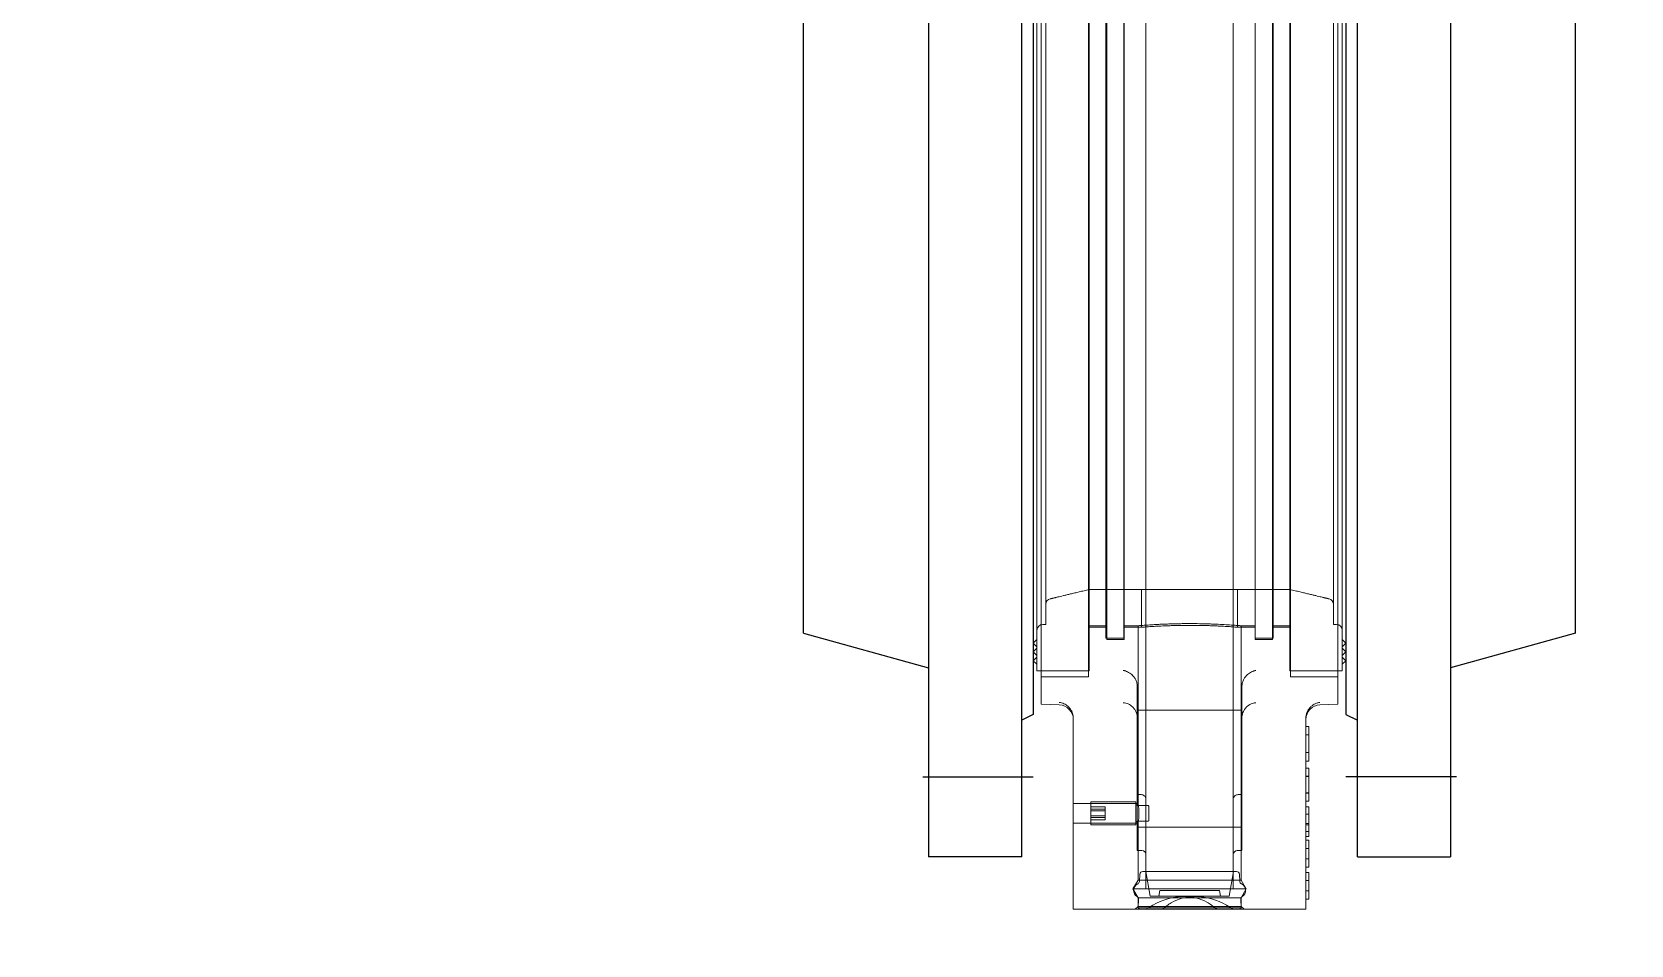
# Model space of a CAD drawing. Header units: metres. Extents: x -2077 to 53851, y -33309 to 16054.
# Drawn here: x 48863 to 49413, y -7868 to -7554 of the extents above; entities that cross this region are included whole.
import ezdxf

# ---------------------------------------------------------------- set-up
doc = ezdxf.new("R2010")
doc.units = ezdxf.units.M

# ---------------------------------------------------------------- blocks, each defined once
blk = doc.blocks.new('A$C6430760E')
at = {"color": 0, "linetype": 'Continuous', "lineweight": 0, "extrusion": (2.28848e-17, 1, 0)}
for p, q in [((-15, -216.54), (-15, 216.54)), ((15, 216.54), (15, -216.54)), ((-53.75, 0), (-53.75, -222.5)), ((-52.5, 0), (-52.5, -226)), ((-51, 0), (-51, -237.5)), ((-49.5, 0), (-49.5, -210)), ((-34.75, 0), (-34.75, -228)), ((-34.5, 0), (-34.5, -226)), ((-28.78, 0), (-28.78, -214.7)), ((-28.5, 0), (-28.5, -215.2)), ((-22.58, 0), (-22.58, -214.7)), ((-22.5, 0), (-22.5, -215.2)), ((22.5, 0), (22.5, -215.2)), ((22.58, 0), (22.58, -214.7)), ((28.5, 0), (28.5, -215.2)), ((28.78, 0), (28.78, -214.7)), ((34.5, 0), (34.5, -226)), ((34.75, 0), (34.75, -228)), ((49.5, 0), (49.5, -210)), ((51, 0), (51, -237.5)), ((52.5, 0), (52.5, -226)), ((53.75, 0), (53.75, -222.5)), ((-34.5, -198), (34.5, -198)), ((-16.5, -211), (-16.5, -198)), ((16.5, -211), (16.5, -198)), ((-50.5, -210), (-49.5, -210)), ((-34.75, -210.5), (-28.78, -210.5)), ((-34.5, -211), (-28.5, -211)), ((-22.58, -210.5), (-17.75, -210.5)), ((-22.5, -211), (-16.5, -211)), ((-17.75, -271.6), (-17.75, -210.5)), ((16.5, -211), (22.5, -211)), ((17.75, -297.97), (17.75, -210.5)), ((17.75, -210.5), (22.58, -210.5)), ((28.5, -211), (34.5, -211)), ((28.78, -210.5), (34.75, -210.5)), ((49.5, -210), (50.5, -210)), ((-52.5, -215.25), (-53.75, -216.5)), ((-53.75, -216.5), (-52.5, -217.75)), ((-52.5, -218.25), (-53.75, -219.5)), ((-53.75, -219.5), (-52.5, -220.75)), ((-28.78, -214.7), (-22.58, -214.7)), ((-28.5, -215.2), (-22.5, -215.2)), ((-15, -230.29), (-15, -216.54)), ((15, -216.54), (15, -230.29)), ((22.5, -215.2), (28.5, -215.2)), ((22.58, -214.7), (28.78, -214.7)), ((52.5, -215.25), (53.75, -216.5)), ((53.75, -216.5), (52.5, -217.75)), ((52.5, -218.25), (53.75, -219.5)), ((53.75, -219.5), (52.5, -220.75)), ((-52.5, -221.25), (-53.75, -222.5)), ((-53.75, -222.5), (-52.5, -223.75)), ((52.5, -221.25), (53.75, -222.5)), ((53.75, -222.5), (52.5, -223.75)), ((-52.5, -226), (-51, -226)), ((-51, -226), (-34.5, -226)), ((-51, -228), (-34.75, -228)), ((-15, -274.06), (-15, -230.29)), ((15, -230.29), (15, -274.06)), ((34.5, -226), (51, -226)), ((34.75, -228), (51, -228)), ((51, -226), (52.5, -226)), ((-18, -231.42), (-18, -264.81)), ((18, -231.42), (18, -264.81)), ((-51, -237.5), (-44.83, -237.72)), ((18, -239.55), (-18, -239.55)), ((51, -237.5), (44.83, -237.72)), ((-40, -308), (-40, -242.22)), ((40, -242.22), (40, -308)), ((41, -245.13), (40, -245.13)), ((41, -250.52), (41, -245.13)), ((41, -248), (40, -248)), ((41, -254.09), (40, -254.09)), ((41, -257.06), (40, -257.06)), ((41, -259.51), (40, -259.51)), ((41, -262.19), (40, -262.19)), ((41, -262.3), (40, -262.3)), ((41, -262.19), (41, -259.51)), ((41, -267.91), (41, -262.19)), ((-18, -264.81), (-18, -287.81)), ((-16.67, -268.56), (-18, -268.56)), ((18, -268.56), (16.67, -268.56)), ((18, -264.81), (18, -287.81)), ((41, -267.91), (40, -267.91)), ((41, -268.12), (40, -268.12)), ((41, -270.8), (41, -267.91)), ((-40, -271.6), (-17.75, -271.6)), ((-34, -271), (-18.5, -271)), ((-29, -272.71), (-34, -272.71)), ((-34, -273.58), (-34, -272.71)), ((-34, -272.71), (-34, -274.13)), ((-29, -273.58), (-34, -273.58)), ((-34, -275.87), (-34, -273.58)), ((-29, -274.13), (-34, -274.13)), ((-34, -274.13), (-34, -276.42)), ((-29, -273.58), (-29, -272.71)), ((-29, -272.71), (-29, -274.13)), ((-29, -275.87), (-29, -273.58)), ((-29, -274.13), (-29, -276.42)), ((-18, -272.25), (-14.5, -272.25)), ((-15, -296.81), (-15, -274.06)), ((15, -274.06), (15, -296.81)), ((41, -270.8), (40, -270.8)), ((41, -272.74), (40, -272.74)), ((41, -278.55), (41, -272.74)), ((-40, -278.4), (-17.75, -278.4)), ((-29, -275.87), (-34, -275.87)), ((-34, -277.29), (-34, -275.87)), ((-29, -276.42), (-34, -276.42)), ((-34, -276.42), (-34, -277.29)), ((-29, -277.29), (-34, -277.29)), ((-34, -279), (-18.5, -279)), ((-29, -277.29), (-29, -275.87)), ((-29, -276.42), (-29, -277.29)), ((-18, -277.75), (-14.5, -277.75)), ((18, -279.71), (-18, -279.71)), ((-17.75, -297.97), (-17.75, -278.4)), ((41, -275.28), (40, -275.28)), ((41, -278.55), (40, -278.55)), ((41, -278.9), (40, -278.9)), ((41, -281.19), (41, -278.55)), ((41, -281.19), (40, -281.19)), ((41, -282.95), (40, -282.95)), ((41, -284.25), (40, -284.25)), ((41, -282.95), (41, -281.19)), ((-16.4, -287.81), (-18, -287.81)), ((18, -287.81), (16.4, -287.81)), ((41, -287.1), (40, -287.1)), ((41, -290.63), (40, -290.63)), ((-17.13, -295.95), (-17.25, -298.39)), ((-16.13, -295), (-12.21, -295)), ((-13.6, -303.5), (-15.1, -295)), ((-15, -301.12), (-15, -296.81)), ((-12.21, -295), (16.13, -295)), ((13.6, -303.5), (15.1, -295)), ((15, -296.81), (15, -301.12)), ((17.13, -295.95), (17.25, -298.39)), ((41, -293.49), (40, -293.49)), ((41, -295.3), (40, -295.3)), ((-17.75, -297.97), (-19.5, -301)), ((-19.5, -301), (0, -301)), ((-17.75, -304.03), (-19.5, -301)), ((-17.75, -297.97), (0, -297.97)), ((-10.25, -301.5), (-10.6, -303.5)), ((-10.25, -301.5), (-7.76, -301.5)), ((-7.76, -301.5), (10.25, -301.5)), ((0, -297.97), (17.75, -297.97)), ((0, -301), (19.5, -301)), ((10.25, -301.5), (10.6, -303.5)), ((17.75, -297.97), (19.5, -301)), ((17.75, -304.03), (19.5, -301)), ((41, -298.15), (40, -298.15)), ((41, -301.67), (40, -301.67)), ((-17.75, -307), (-18.75, -308)), ((-17.75, -304.03), (0, -304.03)), ((-17.75, -307), (-17.75, -304.03)), ((-17.75, -307), (0, -307)), ((-17.58, -304.54), (-17.73, -307.55)), ((-17.73, -307.55), (-13.43, -307.55)), ((-17.25, -308), (-17.73, -307.55)), ((-13.6, -303.5), (-10.3, -303.5)), ((-13.43, -307.55), (17.73, -307.55)), ((-10.3, -303.5), (13.6, -303.5)), ((0, -304.03), (17.75, -304.03)), ((0, -307), (17.75, -307)), ((17.25, -308), (17.73, -307.55)), ((17.58, -304.54), (17.73, -307.55)), ((17.75, -307), (17.75, -304.03)), ((17.75, -307), (18.75, -308)), ((41, -304.54), (40, -304.54)), ((-40, -308), (-28.53, -308)), ((-26.01, -308), (-28.53, -308)), ((-26.01, -308), (26.01, -308)), ((28.53, -308), (26.01, -308)), ((40, -308), (28.53, -308))]:
    blk.add_line(p, q, dxfattribs=at)
at = {"color": 0, "linetype": 'Continuous', "lineweight": 0}
for centre, radius, start, end in [((-47.5, -203.19), 2, 103.5355, 180), ((47.5, -203.19), 2, 0, 76.4645), ((-50.5, -212), 2, 90, 180), ((50.5, -212), 2, 0, 90), ((-45, -242.71), 5, 0, 88), ((45, -242.71), 5, 92, 180), ((-16.4, -289.21), 1.4, 0, 90), ((16.4, -289.21), 1.4, 90, 180), ((-16.13, -296), 1, 90, 177), ((16.13, -296), 1, 3, 90), ((-16.75, -301.5), 2.5, 115.4306, 238.5694), ((-18.25, -298.34), 1, 295.4306, 357), ((18.25, -298.34), 1, 183, 244.5694), ((16.75, -301.5), 2.5, 301.4306, 64.5694), ((-18.58, -304.49), 1, 0, 58.5694), ((-18.58, -304.49), 1, 357, 0), ((-0.68, -328.49), 25, 99.5677, 124.952), ((0.68, -328.49), 25, 55.048, 80.4323), ((18.58, -304.49), 1, 121.4306, 180), ((18.58, -304.49), 1, 180, 183)]:
    blk.add_arc(centre, radius, start, end, dxfattribs=at)
for centre, start_param, end_param in [((-34, -275), 1.957862, 5.099455), ((-34, -275), 5.099455, 8.241048), ((-18.5, -275), 1.957862, 5.099455), ((-18.5, -275), 5.099455, 8.241048)]:
    blk.add_ellipse(centre, major_axis=(0, -4), ratio=0.000019, start_param=start_param, end_param=end_param, dxfattribs=at)
for points, knots in [([(-47.97, -201.24), (-47.97, -201.24), (-47.96, -201.24), (-47.96, -201.24), (-47.9, -201.23), (-47.84, -201.21), (-47.78, -201.2)], [-0.000090993, -0.000090993, -0.000090993, -0.000090993, 0, 0, 0, 0.001883457, 0.001883457, 0.001883457, 0.001883457]), ([(47.78, -201.2), (47.84, -201.21), (47.9, -201.23), (47.96, -201.24), (47.96, -201.24), (47.97, -201.24), (47.97, -201.24)], [0.00211655, 0.00211655, 0.00211655, 0.00211655, 0.004000007, 0.004000007, 0.004000007, 0.004090999, 0.004090999, 0.004090999, 0.004090999]), ([(0, -209.75), (-1.17, -209.75), (-2.33, -209.76), (-4.03, -209.79), (-4.59, -209.8), (-5.71, -209.83), (-6.26, -209.84), (-7.87, -209.9), (-8.89, -209.94), (-10.34, -210), (-10.81, -210.03), (-11.71, -210.08), (-12.14, -210.1), (-13.37, -210.17), (-14.11, -210.22), (-15.08, -210.29), (-15.38, -210.31), (-15.93, -210.35), (-16.42, -210.39), (-16.81, -210.42), (-17.15, -210.45), (-17.3, -210.46), (-17.64, -210.49), (-17.75, -210.5), (-17.75, -210.5), (-17.72, -210.5), (-17.61, -210.49), (-17.52, -210.48), (-17.18, -210.45), (-16.85, -210.43), (-16.18, -210.37), (-15.93, -210.35), (-15.38, -210.31), (-15.08, -210.29), (-14.12, -210.22), (-13.38, -210.18), (-11.72, -210.08), (-10.83, -210.03), (-9.39, -209.96), (-8.89, -209.94), (-7.86, -209.9), (-7.33, -209.88), (-5.72, -209.83), (-4.61, -209.8), (-2.9, -209.77), (-2.33, -209.76), (-1.16, -209.75), (-0.58, -209.75), (0, -209.75)], [0, 0, 0, 0, 0.00346995, 0.00346995, 0.00520493, 0.00520493, 0.0069399, 0.0069399, 0.01040985, 0.01040985, 0.01214483, 0.01214483, 0.01387981, 0.01387981, 0.01734976, 0.01734976, 0.01908473, 0.01908473, 0.02081971, 0.02255468, 0.02255468, 0.02428966, 0.02428966, 0.02775961, 0.02775961, 0.02949459, 0.02949459, 0.03122956, 0.03122956, 0.03469951, 0.03469951, 0.03643449, 0.03643449, 0.03816947, 0.03816947, 0.04163942, 0.04163942, 0.04510937, 0.04510937, 0.04684434, 0.04684434, 0.04857932, 0.04857932, 0.05204927, 0.05204927, 0.05378425, 0.05378425, 0.05551922, 0.05551922, 0.05551922, 0.05551922]), ([(-16.5, -211), (-16.5, -211), (-16.47, -211), (-16.37, -210.99), (-16.29, -210.98), (-16.08, -210.97), (-15.95, -210.96), (-15.64, -210.93), (-15.45, -210.92), (-14.83, -210.88), (-14.33, -210.84), (-13.43, -210.78), (-13.11, -210.76), (-12.42, -210.72), (-12.06, -210.7), (-10.91, -210.64), (-10.09, -210.59), (-8.73, -210.53), (-8.27, -210.52), (-7.31, -210.48), (-6.34, -210.45), (-5.33, -210.42), (-4.3, -210.4), (-3.77, -210.39), (-2.17, -210.36), (-1.09, -210.35), (0, -210.35)], [0.07741633, 0.07741633, 0.07741633, 0.07741633, 0.07901567, 0.07901567, 0.08062799, 0.08062799, 0.08224031, 0.08224031, 0.08385263, 0.08385263, 0.08707728, 0.08707728, 0.0886896, 0.0886896, 0.09030192, 0.09030192, 0.09352656, 0.09352656, 0.09513888, 0.09513888, 0.0967512, 0.09836353, 0.09836353, 0.09997585, 0.09997585, 0.10320049, 0.10320049, 0.10320049, 0.10320049]), ([(0, -209.75), (1.16, -209.75), (2.31, -209.76), (4.03, -209.79), (4.6, -209.8), (5.71, -209.83), (6.8, -209.86), (7.85, -209.9), (8.87, -209.94), (9.37, -209.96), (10.83, -210.03), (11.72, -210.08), (12.95, -210.15), (13.34, -210.17), (14.08, -210.22), (14.43, -210.25), (15.4, -210.31), (15.95, -210.36), (16.61, -210.41), (16.81, -210.42), (17.15, -210.45), (17.29, -210.46), (17.63, -210.49), (17.75, -210.5), (17.75, -210.5), (17.75, -210.5), (17.75, -210.5)], [0.05551922, 0.05551922, 0.05551922, 0.05551922, 0.05898837, 0.05898837, 0.06072294, 0.06072294, 0.06245751, 0.06419209, 0.06419209, 0.06592666, 0.06592666, 0.06939581, 0.06939581, 0.07113038, 0.07113038, 0.07286495, 0.07286495, 0.0763341, 0.0763341, 0.07806867, 0.07806867, 0.07980325, 0.07980325, 0.08327239, 0.08327239, 0.08328622, 0.08328622, 0.08328622, 0.08328622]), ([(0, -210.35), (1.09, -210.35), (2.16, -210.36), (3.75, -210.39), (4.27, -210.4), (5.31, -210.42), (5.82, -210.43), (7.32, -210.48), (8.27, -210.51), (9.61, -210.57), (10.05, -210.59), (10.89, -210.64), (11.29, -210.66), (12.43, -210.72), (13.11, -210.76), (14.02, -210.82), (14.3, -210.84), (14.81, -210.87), (15.27, -210.91), (15.63, -210.93), (15.94, -210.96), (16.08, -210.97), (16.39, -210.99), (16.5, -211), (16.5, -211), (16.47, -211), (16.37, -210.99), (16.29, -210.98), (15.97, -210.96), (15.66, -210.94), (15.04, -210.89), (14.81, -210.87), (14.29, -210.84), (14.02, -210.82), (13.12, -210.76), (12.44, -210.72), (10.9, -210.63), (10.07, -210.59), (8.73, -210.53), (8.26, -210.52), (7.31, -210.48), (6.81, -210.46), (5.31, -210.42), (4.29, -210.39), (2.7, -210.37), (2.16, -210.36), (1.08, -210.36), (0.54, -210.35), (0, -210.35)], [0, 0, 0, 0, 0.00322539, 0.00322539, 0.00483808, 0.00483808, 0.00645078, 0.00645078, 0.00967616, 0.00967616, 0.01128886, 0.01128886, 0.01290155, 0.01290155, 0.01612694, 0.01612694, 0.01773963, 0.01773963, 0.01935233, 0.02096502, 0.02096502, 0.02257772, 0.02257772, 0.0258031, 0.0258031, 0.0274158, 0.0274158, 0.02902849, 0.02902849, 0.03225388, 0.03225388, 0.03386657, 0.03386657, 0.03547927, 0.03547927, 0.03870466, 0.03870466, 0.04193004, 0.04193004, 0.04354274, 0.04354274, 0.04515543, 0.04515543, 0.04838082, 0.04838082, 0.04999351, 0.04999351, 0.05160621, 0.05160621, 0.05160621, 0.05160621]), ([(-19.92, -227.27), (-20.15, -227.09), (-20.38, -226.92), (-20.85, -226.61), (-21.09, -226.48), (-21.58, -226.24), (-21.83, -226.13), (-22.32, -225.96), (-22.57, -225.89), (-22.83, -225.84)], [0, 0, 0, 0, 0.000857722, 0.000857722, 0.001715443, 0.001715443, 0.002573165, 0.002573165, 0.003430887, 0.003430887, 0.003430887, 0.003430887]), ([(-22.83, -225.84), (-22.7, -225.86), (-22.57, -225.9), (-22.32, -225.97), (-22.2, -226), (-21.83, -226.13), (-21.58, -226.24), (-21.09, -226.48), (-20.85, -226.61), (-20.38, -226.92), (-20.15, -227.09), (-19.92, -227.27)], [-0.000014143, -0.000014143, -0.000014143, -0.000014143, 0.00041195, 0.00041195, 0.000838043, 0.000838043, 0.001690229, 0.001690229, 0.002542415, 0.002542415, 0.003394601, 0.003394601, 0.003394601, 0.003394601]), ([(-19.92, -227.27), (-19.62, -227.52), (-19.34, -227.81), (-18.87, -228.43), (-18.66, -228.77), (-18.34, -229.49), (-18.21, -229.86), (-18.04, -230.63), (-18, -231.03), (-18, -231.42)], [0.003149979, 0.003149979, 0.003149979, 0.003149979, 0.00432371, 0.00432371, 0.005497441, 0.005497441, 0.006671173, 0.006671173, 0.007844904, 0.007844904, 0.007844904, 0.007844904]), ([(-18, -231.42), (-18, -231.02), (-18.04, -230.63), (-18.21, -229.87), (-18.34, -229.49), (-18.66, -228.77), (-18.86, -228.44), (-19.22, -227.96), (-19.35, -227.81), (-19.63, -227.53), (-19.77, -227.4), (-19.92, -227.27)], [0, 0, 0, 0, 0.001175936, 0.001175936, 0.002351872, 0.002351872, 0.003527808, 0.003527808, 0.004115776, 0.004115776, 0.004703744, 0.004703744, 0.004703744, 0.004703744]), ([(18, -231.42), (18, -231.02), (18.04, -230.63), (18.21, -229.87), (18.34, -229.49), (18.66, -228.77), (18.86, -228.44), (19.22, -227.96), (19.35, -227.81), (19.63, -227.53), (19.77, -227.4), (19.92, -227.27)], [0, 0, 0, 0, 0.001175936, 0.001175936, 0.002351872, 0.002351872, 0.003527808, 0.003527808, 0.004115776, 0.004115776, 0.004703744, 0.004703744, 0.004703744, 0.004703744]), ([(19.92, -227.27), (19.62, -227.52), (19.34, -227.81), (18.87, -228.43), (18.66, -228.77), (18.34, -229.49), (18.21, -229.86), (18.04, -230.63), (18, -231.03), (18, -231.42)], [0.003149979, 0.003149979, 0.003149979, 0.003149979, 0.00432371, 0.00432371, 0.005497441, 0.005497441, 0.006671173, 0.006671173, 0.007844904, 0.007844904, 0.007844904, 0.007844904]), ([(22.83, -225.84), (22.7, -225.86), (22.57, -225.9), (22.32, -225.97), (22.2, -226), (21.83, -226.13), (21.58, -226.24), (21.09, -226.48), (20.85, -226.61), (20.38, -226.92), (20.15, -227.09), (19.92, -227.27)], [-0.000014143, -0.000014143, -0.000014143, -0.000014143, 0.00041195, 0.00041195, 0.000838043, 0.000838043, 0.001690229, 0.001690229, 0.002542415, 0.002542415, 0.003394601, 0.003394601, 0.003394601, 0.003394601]), ([(19.92, -227.27), (20.15, -227.09), (20.38, -226.92), (20.85, -226.61), (21.09, -226.48), (21.58, -226.24), (21.83, -226.13), (22.32, -225.96), (22.57, -225.89), (22.83, -225.84)], [0, 0, 0, 0, 0.000857722, 0.000857722, 0.001715443, 0.001715443, 0.002573165, 0.002573165, 0.003430887, 0.003430887, 0.003430887, 0.003430887]), ([(-44.83, -236.87), (-44.28, -236.93), (-43.74, -237.08), (-42.97, -237.44), (-42.71, -237.57), (-42.22, -237.9), (-41.98, -238.09), (-41.52, -238.51), (-41.3, -238.75), (-40.9, -239.27), (-40.72, -239.57), (-40.48, -240.04), (-40.41, -240.2), (-40.28, -240.54), (-40.22, -240.72), (-40.08, -241.26), (-40.02, -241.63), (-40, -242.02)], [-0.000014142, -0.000014142, -0.000014142, -0.000014142, 0.002277149, 0.002277149, 0.003422794, 0.003422794, 0.004568439, 0.004568439, 0.005714085, 0.005714085, 0.00685973, 0.00685973, 0.007432553, 0.007432553, 0.008005376, 0.008005376, 0.009151021, 0.009151021, 0.009151021, 0.009151021]), ([(-44.83, -236.87), (-44.28, -236.93), (-43.74, -237.08), (-42.97, -237.44), (-42.71, -237.57), (-42.22, -237.9), (-41.98, -238.09), (-41.52, -238.51), (-41.3, -238.75), (-40.9, -239.27), (-40.72, -239.57), (-40.48, -240.04), (-40.41, -240.2), (-40.28, -240.54), (-40.22, -240.72), (-40.08, -241.26), (-40.02, -241.63), (-40, -242.02)], [-0.000014142, -0.000014142, -0.000014142, -0.000014142, 0.002277149, 0.002277149, 0.003422794, 0.003422794, 0.004568439, 0.004568439, 0.005714085, 0.005714085, 0.00685973, 0.00685973, 0.007432553, 0.007432553, 0.008005376, 0.008005376, 0.009151021, 0.009151021, 0.009151021, 0.009151021]), ([(-22.83, -236.94), (-22.24, -236.99), (-21.66, -237.14), (-20.57, -237.64), (-20.06, -237.99), (-19.4, -238.63), (-19.19, -238.87), (-18.82, -239.38), (-18.66, -239.65), (-18.38, -240.22), (-18.26, -240.53), (-18.1, -241.14), (-18.04, -241.46), (-18.01, -241.78)], [-0.000016075, -0.000016075, -0.000016075, -0.000016075, 0.001923892, 0.001923892, 0.003863858, 0.003863858, 0.004833842, 0.004833842, 0.005803825, 0.005803825, 0.006773808, 0.006773808, 0.007743791, 0.007743791, 0.007743791, 0.007743791]), ([(-22.83, -236.94), (-22.24, -236.99), (-21.66, -237.14), (-20.57, -237.64), (-20.06, -237.99), (-19.4, -238.63), (-19.19, -238.87), (-18.82, -239.38), (-18.66, -239.65), (-18.38, -240.22), (-18.26, -240.53), (-18.1, -241.14), (-18.04, -241.46), (-18.01, -241.78)], [-0.000016075, -0.000016075, -0.000016075, -0.000016075, 0.001923892, 0.001923892, 0.003863858, 0.003863858, 0.004833842, 0.004833842, 0.005803825, 0.005803825, 0.006773808, 0.006773808, 0.007743791, 0.007743791, 0.007743791, 0.007743791]), ([(18.01, -241.78), (18.04, -241.46), (18.1, -241.14), (18.26, -240.53), (18.38, -240.22), (18.66, -239.65), (18.82, -239.38), (19.19, -238.87), (19.4, -238.63), (20.06, -237.99), (20.58, -237.64), (21.39, -237.27), (21.67, -237.17), (22.1, -237.05), (22.24, -237.02), (22.53, -236.97), (22.68, -236.95), (22.83, -236.94)], [0, 0, 0, 0, 0.000960998, 0.000960998, 0.001921996, 0.001921996, 0.002882994, 0.002882994, 0.003843993, 0.003843993, 0.005765989, 0.005765989, 0.006726987, 0.006726987, 0.007207486, 0.007207486, 0.007687985, 0.007687985, 0.007687985, 0.007687985]), ([(18.01, -241.78), (18.04, -241.46), (18.1, -241.14), (18.26, -240.53), (18.38, -240.22), (18.66, -239.65), (18.82, -239.38), (19.19, -238.87), (19.4, -238.63), (20.06, -237.99), (20.58, -237.64), (21.39, -237.27), (21.67, -237.17), (22.1, -237.05), (22.24, -237.02), (22.53, -236.97), (22.68, -236.95), (22.83, -236.94)], [0, 0, 0, 0, 0.000960998, 0.000960998, 0.001921996, 0.001921996, 0.002882994, 0.002882994, 0.003843993, 0.003843993, 0.005765989, 0.005765989, 0.006726987, 0.006726987, 0.007207486, 0.007207486, 0.007687985, 0.007687985, 0.007687985, 0.007687985]), ([(40, -242.02), (40.02, -241.63), (40.08, -241.26), (40.22, -240.72), (40.28, -240.54), (40.41, -240.2), (40.48, -240.04), (40.72, -239.57), (40.9, -239.27), (41.3, -238.75), (41.52, -238.51), (41.98, -238.09), (42.22, -237.9), (42.71, -237.57), (42.97, -237.44), (43.48, -237.2), (43.75, -237.1), (44.15, -236.99), (44.28, -236.96), (44.55, -236.9), (44.69, -236.88), (44.83, -236.87)], [0, 0, 0, 0, 0.001138258, 0.001138258, 0.001707386, 0.001707386, 0.002276515, 0.002276515, 0.003414773, 0.003414773, 0.004553031, 0.004553031, 0.005691288, 0.005691288, 0.006829546, 0.006829546, 0.007967804, 0.007967804, 0.008536932, 0.008536932, 0.009106061, 0.009106061, 0.009106061, 0.009106061]), ([(41, -255.26), (41, -254.74), (41, -254.11), (41, -252.63), (41, -251.68), (41, -250.52)], [0, 0, 0, 0, 0.5, 0.5, 1, 1, 1, 1]), ([(41, -257.06), (41, -257.06), (41, -256.89), (41, -256.21), (41, -255.78), (41, -255.26)], [0.3576017, 0.3576017, 0.3576017, 0.3576017, 0.6788009, 0.6788009, 1, 1, 1, 1]), ([(-16.67, -268.56), (-16.48, -268.56), (-16.27, -268.59), (-15.91, -268.73), (-15.74, -268.82), (-15.47, -269.05), (-15.35, -269.19), (-15.17, -269.49), (-15.1, -269.66), (-15.02, -270), (-15, -270.18), (-15, -270.38), (-15, -270.4), (-15, -270.42)], [0.000015, 0.000015, 0.000015, 0.000015, 0.628043, 0.628043, 1.200836, 1.200836, 1.743921, 1.743921, 2.291313, 2.291313, 2.874902, 2.874902, 2.944358, 2.944358, 2.944358, 2.944358]), ([(-16.67, -268.56), (-16.48, -268.56), (-16.27, -268.6), (-15.91, -268.73), (-15.74, -268.82), (-15.46, -269.06), (-15.35, -269.2), (-15.17, -269.5), (-15.1, -269.66), (-15.02, -270.01), (-15, -270.19), (-15, -270.38), (-15, -270.4), (-15, -270.42)], [0, 0, 0, 0, 0.632102, 0.632102, 1.204343, 1.204343, 1.749069, 1.749069, 2.29633, 2.29633, 2.882424, 2.882424, 2.944303, 2.944303, 2.944303, 2.944303]), ([(15, -270.42), (15, -270.15), (15.03, -269.87), (15.18, -269.49), (15.23, -269.38), (15.4, -269.12), (15.54, -268.98), (15.83, -268.77), (15.99, -268.69), (16.33, -268.59), (16.5, -268.56), (16.67, -268.56)], [0, 0, 0, 0, 0.894931, 0.894931, 1.276956, 1.276956, 1.854266, 1.854266, 2.398737, 2.398737, 2.942412, 2.942412, 2.942412, 2.942412]), ([(-18.5, -273.77), (-18.5, -273.45), (-18.5, -273.14), (-18.5, -272.61), (-18.5, -272.39), (-18.5, -272.03), (-18.5, -271.9), (-18.5, -271.81), (-18.5, -271.79), (-18.5, -271.77), (-18.5, -271.76), (-18.5, -271.76), (-18.5, -271.75), (-18.5, -271.75), (-18.5, -271.75), (-18.5, -271.75), (-18.5, -271.75), (-18.5, -271.75), (-18.5, -271.75), (-18.5, -271.75), (-18.5, -271.75), (-18.5, -271.75), (-18.5, -271.75), (-18.5, -271.75), (-18.5, -271.75), (-18.5, -271.76), (-18.5, -271.76), (-18.5, -271.76), (-18.5, -271.76), (-18.5, -271.78), (-18.5, -271.8), (-18.49, -271.84), (-18.49, -271.85), (-18.47, -271.92), (-18.45, -271.97), (-18.39, -272.06), (-18.36, -272.1), (-18.27, -272.17), (-18.23, -272.2), (-18.13, -272.24), (-18.07, -272.25), (-18.01, -272.25), (-18.01, -272.25), (-18, -272.25)], [0, 0, 0, 0, 1.053939, 1.053939, 2.088838, 2.088838, 3.124406, 3.124406, 3.422396, 3.422396, 3.595957, 3.595957, 3.72611, 3.72611, 3.774909, 3.774909, 3.786733, 3.786733, 3.811514, 3.811514, 3.81838, 3.81838, 3.824911, 3.824911, 3.828201, 3.828201, 3.831519, 3.831519, 3.838138, 3.838138, 3.890573, 3.890573, 3.946277, 3.946277, 4.107791, 4.107791, 4.267025, 4.267025, 4.426346, 4.426346, 4.585664, 4.585664, 4.606388, 4.606388, 4.606388, 4.606388]), ([(-18, -277.75), (-18.05, -277.75), (-18.11, -277.76), (-18.21, -277.79), (-18.26, -277.82), (-18.34, -277.88), (-18.38, -277.92), (-18.44, -278.01), (-18.46, -278.06), (-18.49, -278.13), (-18.49, -278.16), (-18.5, -278.2), (-18.5, -278.21), (-18.5, -278.23), (-18.5, -278.24), (-18.5, -278.24), (-18.5, -278.24), (-18.5, -278.24), (-18.5, -278.24), (-18.5, -278.25), (-18.5, -278.25), (-18.5, -278.25), (-18.5, -278.25), (-18.5, -278.25), (-18.5, -278.25), (-18.5, -278.25), (-18.5, -278.25), (-18.5, -278.25), (-18.5, -278.25), (-18.5, -278.25), (-18.5, -278.25), (-18.5, -278.24), (-18.5, -278.23), (-18.5, -278.16), (-18.5, -278.06), (-18.5, -277.76), (-18.5, -277.55), (-18.5, -277.06), (-18.5, -276.78), (-18.5, -276.16), (-18.5, -275.82), (-18.5, -275.14), (-18.5, -274.79), (-18.5, -274.22), (-18.5, -273.99), (-18.5, -273.77)], [0, 0, 0, 0, 0.162146, 0.162146, 0.321362, 0.321362, 0.480684, 0.480684, 0.640002, 0.640002, 0.718889, 0.718889, 0.758688, 0.758688, 0.773311, 0.773311, 0.776659, 0.776659, 0.778675, 0.778675, 0.782761, 0.782761, 0.790833, 0.790833, 0.802966, 0.802966, 0.819614, 0.819614, 0.839344, 0.839344, 0.94847, 0.94847, 1.276203, 1.276203, 2.26981, 2.26981, 3.306434, 3.306434, 4.341928, 4.341928, 5.377486, 5.377486, 6.413048, 6.413048, 7.112777, 7.112777, 7.112777, 7.112777]), ([(-17.75, -271.6), (-17.75, -271.6), (-17.75, -271.62), (-17.73, -271.71), (-17.72, -271.77), (-17.69, -271.94), (-17.67, -272.05), (-17.63, -272.3), (-17.61, -272.44), (-17.57, -272.75), (-17.54, -272.93), (-17.5, -273.29), (-17.49, -273.49), (-17.45, -273.9), (-17.44, -274.12), (-17.43, -274.55), (-17.42, -274.77), (-17.42, -275.22), (-17.43, -275.44), (-17.44, -275.88), (-17.45, -276.1), (-17.49, -276.51), (-17.5, -276.7), (-17.54, -277.07), (-17.56, -277.25), (-17.63, -277.72), (-17.67, -277.97), (-17.72, -278.22), (-17.73, -278.29), (-17.75, -278.38), (-17.75, -278.4), (-17.75, -278.4)], [0.0106546, 0.0106546, 0.0106546, 0.0106546, 0.01132034, 0.01132034, 0.01198609, 0.01198609, 0.01265183, 0.01265183, 0.01331757, 0.01331757, 0.01398331, 0.01398331, 0.01464905, 0.01464905, 0.0153148, 0.0153148, 0.01598054, 0.01598054, 0.01664628, 0.01664628, 0.01731202, 0.01731202, 0.01797776, 0.01797776, 0.01864351, 0.01864351, 0.01997499, 0.01997499, 0.02064073, 0.02064073, 0.02130647, 0.02130647, 0.02130647, 0.02130647]), ([(-17.75, -278.4), (-17.75, -278.4), (-17.75, -278.38), (-17.73, -278.29), (-17.72, -278.23), (-17.69, -278.05), (-17.67, -277.95), (-17.63, -277.7), (-17.61, -277.56), (-17.56, -277.25), (-17.54, -277.08), (-17.5, -276.7), (-17.49, -276.51), (-17.45, -276.1), (-17.44, -275.88), (-17.43, -275.44), (-17.42, -275.22), (-17.42, -274.78), (-17.43, -274.55), (-17.44, -274.12), (-17.45, -273.9), (-17.49, -273.49), (-17.5, -273.29), (-17.54, -272.93), (-17.56, -272.75), (-17.61, -272.44), (-17.63, -272.3), (-17.67, -272.05), (-17.69, -271.94), (-17.72, -271.77), (-17.73, -271.71), (-17.75, -271.62), (-17.75, -271.6), (-17.75, -271.6)], [0, 0, 0, 0, 0.00066591, 0.00066591, 0.00133183, 0.00133183, 0.00199774, 0.00199774, 0.00266365, 0.00266365, 0.00332956, 0.00332956, 0.00399548, 0.00399548, 0.00466139, 0.00466139, 0.0053273, 0.0053273, 0.00599321, 0.00599321, 0.00665913, 0.00665913, 0.00732504, 0.00732504, 0.00799095, 0.00799095, 0.00865686, 0.00865686, 0.00932278, 0.00932278, 0.00998869, 0.00998869, 0.0106546, 0.0106546, 0.0106546, 0.0106546]), ([(-14.5, -272.25), (-14.45, -272.25), (-14.39, -272.26), (-14.29, -272.29), (-14.24, -272.32), (-14.16, -272.38), (-14.12, -272.42), (-14.06, -272.51), (-14.03, -272.56), (-14.01, -272.63), (-14.01, -272.66), (-14, -272.7), (-14, -272.71), (-14, -272.73), (-14, -272.74), (-14, -272.74), (-14, -272.74), (-14, -272.75), (-14, -272.75), (-14, -272.75), (-14, -272.75), (-14, -272.75), (-14, -272.75), (-14, -272.75), (-14, -272.75), (-14, -272.75), (-14, -272.75), (-14, -272.75), (-14, -272.76), (-14, -272.77), (-14, -272.8), (-14, -272.91), (-14, -273.01), (-14, -273.29), (-14, -273.46), (-14, -273.8), (-14, -273.97), (-14, -274.15)], [0, 0, 0, 0, 0.162146, 0.162146, 0.321362, 0.321362, 0.480684, 0.480684, 0.640002, 0.640002, 0.718889, 0.718889, 0.758723, 0.758723, 0.773679, 0.773679, 0.777736, 0.777736, 0.779759, 0.779759, 0.783851, 0.783851, 0.791898, 0.791898, 0.807284, 0.807284, 0.853422, 0.853422, 0.991892, 0.991892, 1.408917, 1.408917, 2.135945, 2.135945, 2.852622, 2.852622, 3.429546, 3.429546, 3.429546, 3.429546]), ([(-14, -274.15), (-14, -274.38), (-14, -274.62), (-14, -275.1), (-14, -275.34), (-14, -275.81), (-14, -276.03), (-14, -276.43), (-14, -276.61), (-14, -276.91), (-14, -277.03), (-14, -277.19), (-14, -277.24), (-14, -277.25), (-14, -277.25), (-14, -277.25), (-14, -277.25), (-14, -277.25), (-14, -277.25), (-14, -277.25), (-14, -277.25), (-14, -277.26), (-14, -277.26), (-14, -277.26), (-14, -277.26), (-14, -277.28), (-14, -277.29), (-14.01, -277.33), (-14.01, -277.35), (-14.03, -277.43), (-14.05, -277.48), (-14.11, -277.57), (-14.15, -277.61), (-14.23, -277.68), (-14.28, -277.7), (-14.38, -277.74), (-14.44, -277.75), (-14.5, -277.75)], [0, 0, 0, 0, 0.729664, 0.729664, 1.446145, 1.446145, 2.1631, 2.1631, 2.880039, 2.880039, 3.596987, 3.596987, 4.313943, 4.313943, 4.359413, 4.359413, 4.376481, 4.376481, 4.381022, 4.381022, 4.383301, 4.383301, 4.385578, 4.385578, 4.39481, 4.39481, 4.430894, 4.430894, 4.509983, 4.509983, 4.671039, 4.671039, 4.830293, 4.830293, 4.989613, 4.989613, 5.161125, 5.161125, 5.161125, 5.161125]), ([(41, -292.21), (41, -291.36), (41, -290.25), (41, -287.5), (41, -286.38), (41, -285.53)], [0, 0, 0, 0, 0.498182, 0.498182, 1, 1, 1, 1]), ([(41, -303.26), (41, -302.41), (41, -301.29), (41, -298.55), (41, -297.43), (41, -296.58)], [0, 0, 0, 0, 0.498182, 0.498182, 1, 1, 1, 1]), ([(-9.38, -308), (-8.42, -307.15), (-7.4, -306.41), (-5.27, -305.19), (-4.15, -304.69), (-1.86, -303.98), (-0.69, -303.76), (1.66, -303.57), (2.85, -303.59), (4.31, -303.76), (4.58, -303.8), (4.84, -303.84)], [0, 0, 0, 0, 4.462338, 4.462338, 8.944418, 8.944418, 13.410275, 13.410275, 17.954836, 17.954836, 18.982692, 18.982692, 18.982692, 18.982692]), ([(-4.84, -303.84), (-3.67, -303.64), (-2.48, -303.58), (-0.05, -303.66), (1.22, -303.84), (3.64, -304.5), (4.81, -304.97), (7, -306.15), (8.04, -306.86), (9.13, -307.78), (9.26, -307.89), (9.38, -308)], [0, 0, 0, 0, 4.516685, 4.516685, 9.321496, 9.321496, 13.941349, 13.941349, 18.408373, 18.408373, 18.980811, 18.980811, 18.980811, 18.980811])]:
    blk.add_open_spline(points, degree=3, knots=knots, dxfattribs=at)
for points in [[(-47.78, -201.2), (-47.08, -201.03), (-42.64, -199.96), (-34.5, -198)], [(34.5, -198), (42.64, -199.96), (47.08, -201.03), (47.78, -201.2)]]:
    blk.add_rational_spline(points, [1, 0.996447632592, 0.996447632592, 1], degree=3, dxfattribs=at)
for points in [[(-18, -242.17), (-18, -242.04), (-18, -241.91), (-18.01, -241.78)], [(18.01, -241.78), (18, -241.91), (18, -242.04), (18, -242.17)], [(-40, -242.02), (-40, -242.09), (-40, -242.15), (-40, -242.22)], [(40, -242.22), (40, -242.15), (40, -242.09), (40, -242.02)], [(41, -285.53), (41, -284.68), (41, -284.25), (41, -284.25)], [(41, -293.49), (41, -293.49), (41, -293.06), (41, -292.21)], [(41, -296.58), (41, -295.73), (41, -295.3), (41, -295.3)], [(-4.84, -303.84), (-4.84, -303.84), (-4.85, -303.84), (-4.85, -303.84)], [(4.84, -303.84), (4.84, -303.84), (4.85, -303.84), (4.85, -303.84)], [(41, -304.54), (41, -304.54), (41, -304.11), (41, -303.26)]]:
    blk.add_open_spline(points, degree=3, dxfattribs=at)
blk = doc.blocks.new('*U437')
at = {"lineweight": 25, "extrusion": (0, 0, -1)}
for p, q in [((61631.63, 13865.78), (61631.63, 13285.78)), ((61663.63, 13285.78), (61663.63, 13865.78)), ((61779.13, 13285.78), (61779.13, 13865.78)), ((61811.13, 13865.78), (61811.13, 13285.78)), ((61667.63, 13816.78), (61667.63, 13334.78)), ((61775.13, 13816.78), (61775.13, 13334.78)), ((61588.63, 13362.78), (61588.63, 13788.78)), ((61854.13, 13362.78), (61854.13, 13788.78)), ((61588.63, 13362.78), (61631.63, 13350.78)), ((61854.13, 13362.78), (61811.13, 13350.78)), ((61667.63, 13334.78), (61663.63, 13332.78)), ((61775.13, 13334.78), (61779.13, 13332.78)), ((61629.63, 13313.28), (61667.63, 13313.28)), ((61813.13, 13313.28), (61775.13, 13313.28)), ((61663.63, 13285.78), (61631.63, 13285.78)), ((61779.13, 13285.78), (61811.13, 13285.78))]:
    blk.add_line(p, q, dxfattribs=at)
at = {"lineweight": 25}
blk.add_blockref('A$C6430760E', (61721.38, 13575.78), dxfattribs=at)

msp = doc.modelspace()

# ---------------------------------------------------------------- linework, layer by layer
msp.add_circle((49265.9083, -7515.09, 196.716), 953.2797)
at = {"lineweight": 60}
msp.add_circle((49265.9083, -7515.09, 196.716), 731.5381, dxfattribs=at)

# ---------------------------------------------------------------- block references
msp.add_blockref('*U437', (-12460.634, -21123.4768, 337.1339))

doc.saveas('drawing.dxf')
